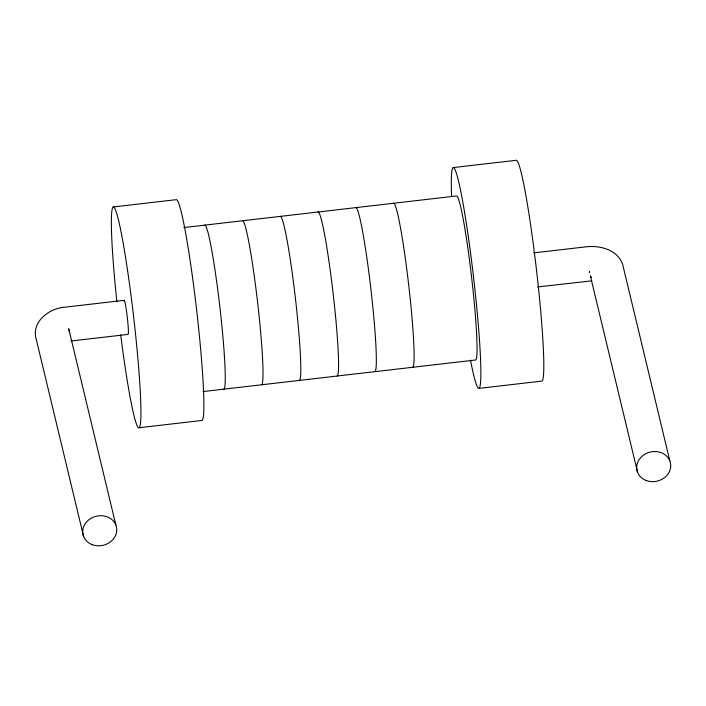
<?xml version="1.0" encoding="UTF-8"?>
<svg xmlns="http://www.w3.org/2000/svg" width="706" height="706" viewBox="0 0 706 706"><rect width="100%" height="100%" fill="white"/><g stroke="black" fill="none" stroke-linecap="round" stroke-linejoin="round"><path stroke-width="1.06" d="M69.576 332.57L68.738 328.784L115.846 524.99M113.234 206.964L176.191 199.674A111.16 7.501 83.4 0 1 196.347 307.595A111.16 7.501 83.4 0 1 201.978 420.458L139.029 427.748M453.181 167.587L516.13 160.297A111.16 7.501 83.4 0 1 536.286 268.218A111.16 7.501 83.4 0 1 541.926 381.081L478.968 388.379M183.887 227.553L456.491 195.977A82.576 5.569 83.4 0 1 471.467 276.152A82.576 5.569 83.4 0 1 475.659 359.989L203.046 391.565M124.141 300.324L65.323 307.136C49.252 307.984 30.614 322.051 36.377 339.798L83.608 536.534M533.577 252.898L585.856 246.844C599.765 245.123 617.291 249.633 622.586 264.097L669.817 460.833M70.935 341.016L128.121 334.388A17.147 1.156 83.4 0 0 126.983 314.752A17.147 1.156 83.4 0 0 123.921 301.003M537.487 286.971L591.796 280.838M591.337 277.52L590.366 275.87L637.589 472.367M116.852 301.656A111.16 7.501 83.4 0 1 119.438 224.155A111.16 7.501 83.4 0 1 140.918 409.63A111.16 7.501 83.4 0 1 120.682 334.741M204.687 225.143A82.576 5.569 83.4 0 1 219.663 305.31A82.576 5.569 83.4 0 1 223.846 389.156M393.542 203.266A82.576 5.569 83.4 0 1 408.518 283.441A82.576 5.569 83.4 0 1 412.701 367.279M451.558 195.774A111.16 7.501 83.4 0 1 462.668 201.316A111.16 7.501 83.4 0 1 480.345 354.606A111.16 7.501 83.4 0 1 470.523 360.219M242.458 220.766A82.576 5.569 83.4 0 1 257.434 300.941A82.576 5.569 83.4 0 1 261.617 384.779M280.229 216.389A82.576 5.569 83.4 0 1 295.205 296.564A82.576 5.569 83.4 0 1 299.388 380.402M318 212.012A82.576 5.569 83.4 0 1 332.976 292.187A82.576 5.569 83.4 0 1 337.159 376.033M355.771 207.643A82.576 5.569 83.4 0 1 370.747 287.819A82.576 5.569 83.4 0 1 374.93 371.656M589.519 271.854L589.554 272.339L589.519 271.854M92.23 544.688A17.147 14.941 -13.5 0 0 116.719 528.794A17.147 14.941 -13.5 0 0 90.218 518.804A17.147 14.941 -13.5 0 0 92.23 544.688M646.211 480.521A17.147 14.941 -13.5 0 0 670.7 464.627A17.147 14.941 -13.5 0 0 644.199 454.646A17.147 14.941 -13.5 0 0 646.211 480.521"/></g></svg>
